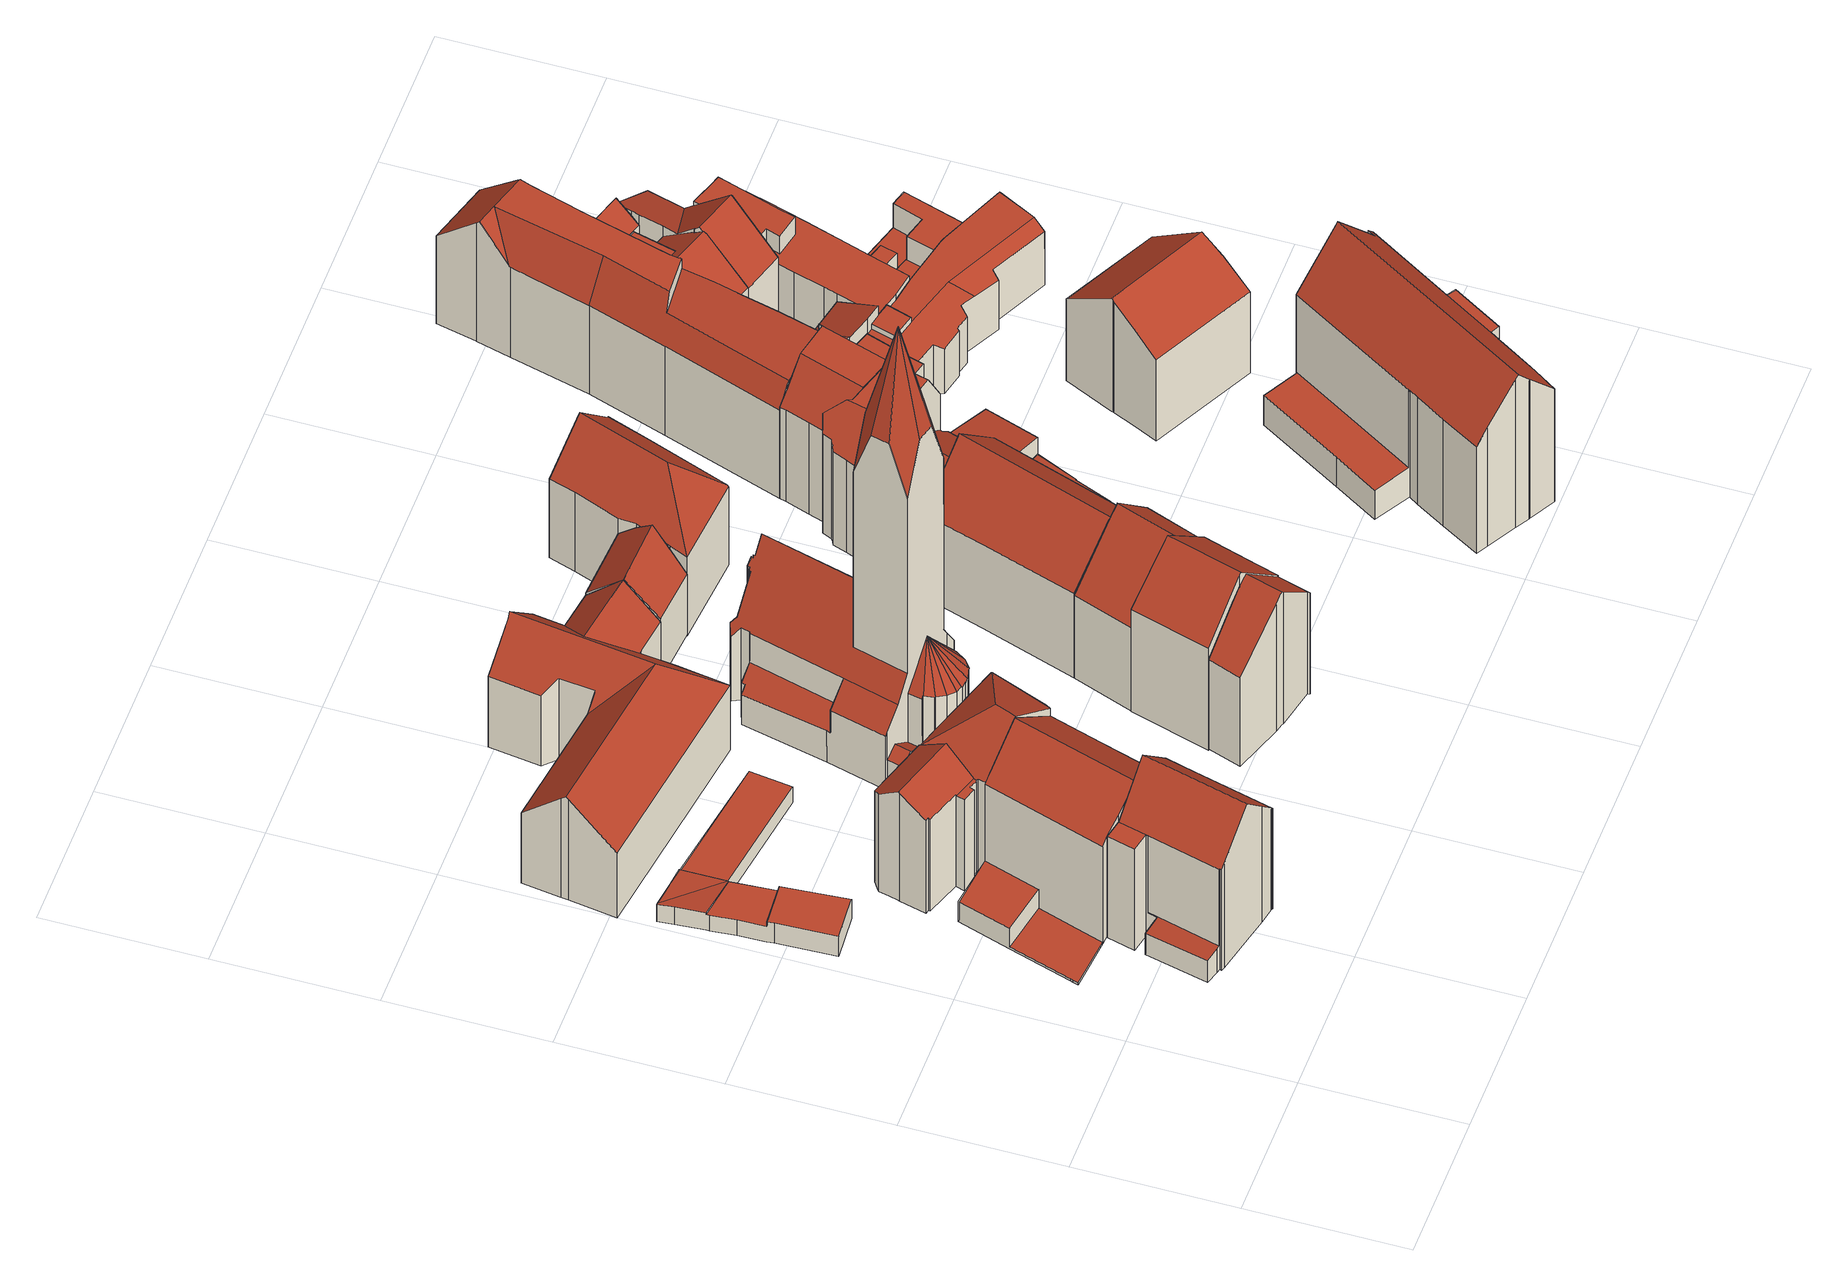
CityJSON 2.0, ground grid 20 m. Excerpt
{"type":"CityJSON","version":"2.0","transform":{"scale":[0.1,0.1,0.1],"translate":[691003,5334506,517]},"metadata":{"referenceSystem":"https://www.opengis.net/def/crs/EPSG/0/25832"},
"CityObjects":{
"building1":{"type":"Building","attributes":{"Gemeindeschluessel":"09162000","HoeheDach":"540.034","HoeheGrund":"518.030","Methode":"2000","NiedrigsteTraufeDesGebaeudes":"521.439","Geometrietyp2DReferenz":"3000","function":"31001_9998","roofType":"3100","measuredHeight":22,"storeysAboveGround":5},"geometry":[{"type":"MultiSurface","lod":"2","boundaries":[[[0,1,2,3,4,5,6,7,8,9,10,11,12,13,14,15,16,17,18,19,20,21,22]],[[23,24,25,26,16,15,14]],[[16,26,27,17]],[[12,28,29,13]],[[9,8,30,31,32,33,10]],[[34,35,36,37,38,39,31,30,40]],[[6,34,40,7]],[[26,25,39,38,41,42,27]],[[38,37,43,22,21,20,19,41]],[[5,4,44,35,34,6]],[[18,42,41,19]],[[1,0,22,43,45,46]],[[7,40,30,8]],[[47,39,25,24]],[[13,29,23,14]],[[32,31,39,47]],[[10,33,48,11]],[[1,46,49,2]],[[11,48,28,12]],[[3,50,44,4]],[[2,49,50,3]],[[17,27,42,18]],[[44,50,49,46,45,43,37,36,35]],[[33,32,47,24,23,29,28,48]]],"semantics":{"surfaces":[{"type":"GroundSurface"},{"type":"WallSurface"},{"type":"RoofSurface"}],"values":[0,1,1,1,1,2,1,2,1,1,1,1,1,1,1,1,1,1,1,1,1,1,2,2]}}]},
"building2":{"type":"Building","attributes":{"Gemeindeschluessel":"09162000","HoeheDach":"537.075","HoeheGrund":"518.190","Methode":"2000","NiedrigsteTraufeDesGebaeudes":"518.453","Geometrietyp2DReferenz":"3000","function":"31001_9998","roofType":"3100","measuredHeight":18.89,"storeysAboveGround":4},"geometry":[{"type":"MultiSurface","lod":"2","boundaries":[[[51,52,53,54,55,56,57]],[[58,59,60,61,62,63,64,65,66,67,68,56,55,54,69,70,71,72]],[[59,58,72,73,74,75]],[[76,77,52,51,78,79,80]],[[78,51,57,81]],[[65,82,83,66]],[[84,85,70,69,54,53]],[[62,86,87,63]],[[70,85,88,71]],[[71,88,73,72]],[[66,83,89,67]],[[61,60,90,91,86,62]],[[79,78,81,92]],[[59,75,90,60]],[[90,75,74,73,88,85,84,93,91]],[[64,63,87,76,80,82,65]],[[80,79,92,89,83,82]],[[87,86,91,93,84,53,52,77,76]],[[89,92,81,57,56,68,67]]],"semantics":{"surfaces":[{"type":"WallSurface"},{"type":"GroundSurface"},{"type":"RoofSurface"}],"values":[0,1,0,0,2,0,0,0,0,0,0,0,0,0,2,0,2,2,0]}}]},
"building3":{"type":"Building","attributes":{"Gemeindeschluessel":"09162000","HoeheDach":"520.700","HoeheGrund":"517.530","Methode":"2000","NiedrigsteTraufeDesGebaeudes":"520.000","Geometrietyp2DReferenz":"3000","function":"31001_2000","roofType":"1000","measuredHeight":3.17},"geometry":[{"type":"MultiSurface","lod":"2","boundaries":[[[94,95,96,97,98,99]],[[100,101,102,103,104,105]],[[106,107,103]],[[107,106,108,109,110,111,112]],[[96,113,114,97]],[[101,100,105,115,116,117,118,119,120,121,122,123,124,125,126,127,128,111,110,109]],[[122,121,129,113,96,95,123]],[[130,112,111,128,127,131]],[[103,102,108,106]],[[123,95,94,124]],[[129,132,133,134,135,114,113]],[[120,132,129,121]],[[136,137,98,104,103,130,131]],[[125,124,94,99,137,136,126]],[[135,134,118,117,116,115,105,104,98,97,114]],[[120,119,118,134,133,132]],[[126,136,131,127]],[[103,107,112,130]],[[109,108,102,101]],[[98,137,99]]],"semantics":{"surfaces":[{"type":"RoofSurface"},{"type":"WallSurface"},{"type":"GroundSurface"}],"values":[0,1,1,1,1,2,1,1,0,1,0,1,0,1,1,1,1,0,1,1]}}]},
"building4":{"type":"Building","attributes":{"Gemeindeschluessel":"09162000","HoeheDach":"537.080","HoeheGrund":"517.690","Methode":"2000","NiedrigsteTraufeDesGebaeudes":"532.370","Geometrietyp2DReferenz":"3000","function":"31001_9998","roofType":"3200","measuredHeight":19.39,"storeysAboveGround":4},"geometry":[{"type":"MultiSurface","lod":"2","boundaries":[[[138,139,140,141,142,143,144,145,146,147,148]],[[149,150,151,152,145,153,154,155,156,157]],[[158,151,150,159]],[[160,149,157,161]],[[162,163,164,165,166,167]],[[168,169,170,171,172,141,140,139]],[[145,144,143,153]],[[173,152,151,158,174,175]],[[176,177,173,175]],[[178,169,168,179]],[[180,148,147,181]],[[177,182,183,146,145,152,173]],[[153,143,164,163,162,184,154]],[[185,138,148,180]],[[186,187,188,178,179,189,185,180,181,190,191,192,176,175,174,158,159,160,161,193,194,195,167,166,165,196,197,198]],[[192,182,177,176]],[[156,155,193]],[[178,188,187,171,170,169]],[[191,183,182,192]],[[155,154,184,162,167,195,194,193]],[[187,186,198,199,172,171]],[[190,181,147,146,183,191]],[[159,150,149,160]],[[143,142,199,198,197,196,165,164]],[[141,172,199,142]],[[161,157,156,193]],[[189,179,168,139,138,185]]],"semantics":{"surfaces":[{"type":"RoofSurface"},{"type":"WallSurface"},{"type":"GroundSurface"}],"values":[0,0,1,1,1,0,1,1,1,1,1,0,0,1,2,1,1,1,1,1,1,1,1,1,0,1,1]}}]},
"building5":{"type":"Building","attributes":{"Gemeindeschluessel":"09162000","HoeheDach":"533.570","HoeheGrund":"517.001","Methode":"2000","NiedrigsteTraufeDesGebaeudes":"527.417","Geometrietyp2DReferenz":"3000","function":"31001_9998","roofType":"3100","measuredHeight":16.57,"storeysAboveGround":3},"geometry":[{"type":"MultiSurface","lod":"2","boundaries":[[[200,201,202,203,204,205,206,207,208]],[[209,210,211,212]],[[213,214,215,216,217,218]],[[219,216,215,220]],[[221,202,201,222]],[[204,223,224,209,212]],[[225,217,216,219]],[[225,226,227,218,217]],[[228,229,230,231,232]],[[214,233,220,215]],[[234,235,236,237]],[[227,226,228,232]],[[225,219,220,233,238,211,210,239,240,234,237,221,222,241,242,243,244,229,228,226]],[[229,244,206,205,230]],[[203,202,221,237,236]],[[204,203,236,235,245,223]],[[210,209,224,239]],[[240,239,224,223,245]],[[246,214,213,231,230,205,204,212]],[[243,207,206,244]],[[200,241,222,201]],[[242,208,207,243]],[[241,200,208,242]],[[238,233,214,246]],[[211,238,246,212]],[[213,218,227,232,231]],[[240,245,235,234]]],"semantics":{"surfaces":[{"type":"RoofSurface"},{"type":"WallSurface"},{"type":"GroundSurface"}],"values":[0,1,0,1,1,0,1,1,1,1,1,1,2,1,1,0,1,1,0,1,1,1,1,1,1,0,1]}}]},
"building6":{"type":"Building","attributes":{"Gemeindeschluessel":"09162000","HoeheDach":"539.728","HoeheGrund":"518.170","Methode":"2000","NiedrigsteTraufeDesGebaeudes":"532.514","Geometrietyp2DReferenz":"3000","function":"31001_9998","roofType":"3100","measuredHeight":21.56,"storeysAboveGround":4},"geometry":[{"type":"MultiSurface","lod":"2","boundaries":[[[247,248,249,250]],[[251,252,253,254]],[[250,249,255,256]],[[256,255,257,258]],[[259,260,261,262]],[[252,263,264,261,260,265,253]],[[254,253,265,266]],[[267,258,257,263,252,251]],[[257,255,249,248,264,263]],[[264,248,247,268,262,261]],[[266,265,260,259]],[[250,256,258,267,251,254,266,259,262,268,247]]],"semantics":{"surfaces":[{"type":"WallSurface"},{"type":"RoofSurface"},{"type":"GroundSurface"}],"values":[0,0,0,0,0,1,0,0,1,0,0,2]}}]},
"building7":{"type":"Building","attributes":{"name":"Kreuzkirche (Allerheiligenkirche am Kreuz)","Gemeindeschluessel":"09162000","HoeheDach":"583.810","HoeheGrund":"518.022","Methode":"2000","NiedrigsteTraufeDesGebaeudes":"521.890","Geometrietyp2DReferenz":"3000","function":"31001_3041","roofType":"3100","measuredHeight":65.79,"storeysAboveGround":1},"geometry":[{"type":"MultiSurface","lod":"2","boundaries":[[[269,270,271,272,273]],[[274,275,276,277]],[[278,279,280,281]],[[282,283,284,285]],[[276,286,287,288,289,277]],[[290,291,292,293,294]],[[295,296,297,298]],[[299,300,270,269,301]],[[302,303,304,272,271]],[[305,306,307,308]],[[309,310,311]],[[306,312,313,307]],[[314,315,316,317]],[[318,319,320,321]],[[322,323,324,325]],[[326,327,328,329,330,331]],[[332,333,310,334]],[[335,288,287,336,337,338,339]],[[330,329,340,341]],[[317,316,342,343]],[[275,274,344,345]],[[346,347,348,349,350]],[[351,352,353,354]],[[355,356,357,358]],[[356,273,357]],[[307,313,359,360,361,362,363,295,298,364,281,280,365,366,367,303,302,300,299,368,355,358,369,370,327,326,291,290,371,372,373,374,375,286,276,275,345,351,354,314,317,343,376,282,285,322,325,377,318,321,378,379,380,381,382,383,384,385,386,308]],[[273,387,388]],[[383,389,390,384]],[[358,357,391,369]],[[369,391,392,370]],[[360,393,394,361]],[[273,388,395,396,332,334,397,398,399,346,350,400,401,341,340]],[[402,403,404,309,311,405,406]],[[379,407,408,380]],[[339,348,347,335]],[[297,409,364,298]],[[299,301,410,368]],[[354,353,315,314]],[[333,411,310]],[[386,412,305,308]],[[410,301,269,273,413]],[[371,290,294,400,350]],[[381,414,415,382]],[[321,320,416,378]],[[343,342,417,376]],[[335,347,289,288]],[[272,304,418,273]],[[419,393,360,359]],[[334,310,397]],[[293,401,400,294]],[[302,271,270,300]],[[357,273,391]],[[274,277,289,347,346,399,403,402,420,421,324,323,284,283,417,342,316,315,353,352,344]],[[280,279,422,365]],[[392,391,273,423]],[[362,424,425,363]],[[310,426,427]],[[425,296,295,363]],[[364,409,278,281]],[[318,377,421,420,319]],[[385,428,412,386]],[[326,331,292,291]],[[303,367,429,418,304]],[[325,324,421,377]],[[345,344,352,351]],[[384,390,428,385]],[[396,395,430,422,279,278,409,297,296,425,424,394,393,419,312,306,305,412,428,390,389,415,414,408,407,416,320,319,420,402,406]],[[340,329,328,423,273]],[[411,405,311,310]],[[418,429,387,273]],[[413,273,356]],[[285,284,323,322]],[[401,293,292,331,330,341]],[[399,398,427,426,404,403]],[[373,338,337,374]],[[376,417,283,282]],[[378,416,407,379]],[[367,366,430,395,388,387,429]],[[327,370,392,423,328]],[[375,336,287,286]],[[313,312,419,359]],[[355,368,410,413,356]],[[426,310,309,404]],[[397,310,427,398]],[[380,408,414,381]],[[365,422,430,366]],[[382,415,389,383]],[[374,337,336,375]],[[371,350,349,372]],[[332,396,406,405,411,333]],[[373,372,349,348,339,338]],[[394,424,362,361]]],"semantics":{"surfaces":[{"type":"RoofSurface"},{"type":"WallSurface"},{"type":"GroundSurface"}],"values":[0,1,1,1,1,1,1,1,1,1,0,1,1,1,1,1,0,0,1,1,1,0,1,1,0,2,0,1,1,1,1,1,1,1,1,1,1,1,0,1,0,1,1,1,1,1,0,1,0,0,1,0,0,1,0,1,0,1,1,1,1,1,1,1,1,1,0,0,0,0,0,1,0,1,1,1,1,1,1,1,1,1,0,0,1,1,1,1,1,1,1,1]}}]},
"building8":{"type":"Building","attributes":{"Gemeindeschluessel":"09162000","HoeheDach":"540.610","HoeheGrund":"518.016","Methode":"1000","NiedrigsteTraufeDesGebaeudes":"534.387","Geometrietyp2DReferenz":"3000","function":"31001_9998","roofType":"3100","measuredHeight":22.59,"storeysAboveGround":5},"geometry":[{"type":"MultiSurface","lod":"2","boundaries":[[[431,432,433,434,435]],[[431,436,437,432]],[[438,439,440,434,433]],[[441,442,443,444]],[[442,445,439,438,437,436,446,447,443]],[[444,443,447,448]],[[446,436,431,435]],[[444,448,435,434,440,449,441]],[[445,449,440,439]],[[446,435,448,447]],[[442,441,449,445]],[[432,437,438,433]]],"semantics":{"surfaces":[{"type":"RoofSurface"},{"type":"WallSurface"},{"type":"GroundSurface"}],"values":[0,1,1,1,2,1,1,0,1,1,1,1]}}]},
"building9":{"type":"Building","attributes":{"Gemeindeschluessel":"09162000","HoeheDach":"539.580","HoeheGrund":"518.077","Methode":"2000","NiedrigsteTraufeDesGebaeudes":"531.481","Geometrietyp2DReferenz":"3000","function":"31001_9998","roofType":"3100","measuredHeight":21.5,"storeysAboveGround":4},"geometry":[{"type":"MultiSurface","lod":"2","boundaries":[[[450,451,452,453]],[[454,448,455,456,457]],[[453,452,448,454]],[[458,459,460,461]],[[462,463,459,458]],[[464,450,453,454,457,462,458,461]],[[464,465,466,451,450]],[[461,460,465,464]],[[457,456,463,462]],[[456,455,466,465,460,459,463]],[[448,452,451,466,455]]],"semantics":{"surfaces":[{"type":"WallSurface"},{"type":"GroundSurface"},{"type":"RoofSurface"}],"values":[0,0,0,0,0,1,0,0,0,2,2]}}]},
"building10":{"type":"Building","attributes":{"Gemeindeschluessel":"09162000","HoeheDach":"532.357","HoeheGrund":"518.171","Methode":"2000","NiedrigsteTraufeDesGebaeudes":"527.850","Geometrietyp2DReferenz":"3000","function":"31001_9998","roofType":"3100","measuredHeight":14.19,"storeysAboveGround":3},"geometry":[{"type":"MultiSurface","lod":"2","boundaries":[[[467,468,469,470]],[[471,472,473,474,475,467,470]],[[475,476,477,468,467]],[[473,478,479,474]],[[474,479,476,475]],[[472,218,478,473]],[[471,480,481,218,472]],[[477,476,479,478,218,481]],[[470,469,480,471]],[[469,468,477,481,480]]],"semantics":{"surfaces":[{"type":"WallSurface"},{"type":"GroundSurface"},{"type":"RoofSurface"}],"values":[0,1,0,0,0,0,0,2,0,2]}}]},
"building11":{"type":"Building","attributes":{"Gemeindeschluessel":"09162000","HoeheDach":"521.731","HoeheGrund":"518.160","Methode":"1000","NiedrigsteTraufeDesGebaeudes":"521.731","Geometrietyp2DReferenz":"3000","function":"31001_9998","roofType":"1000","measuredHeight":3.57,"storeysAboveGround":1},"geometry":[{"type":"MultiSurface","lod":"2","boundaries":[[[482,483,484,485,486]],[[486,487,488,482]],[[485,489,487,486]],[[483,482,488,490,491,484]],[[491,489,485,484]],[[490,488,487,489,491]]],"semantics":{"surfaces":[{"type":"GroundSurface"},{"type":"WallSurface"},{"type":"RoofSurface"}],"values":[0,1,1,1,1,2]}}]},
"building12":{"type":"Building","attributes":{"Gemeindeschluessel":"09162000","HoeheDach":"521.790","HoeheGrund":"518.010","Methode":"1000","NiedrigsteTraufeDesGebaeudes":"521.790","Geometrietyp2DReferenz":"3000","function":"31001_9998","roofType":"1000","measuredHeight":3.78,"storeysAboveGround":1},"geometry":[{"type":"MultiSurface","lod":"2","boundaries":[[[492,493,494,495]],[[496,494,493,497]],[[443,497,493,492]],[[443,492,495,498]],[[495,494,496,498]],[[498,496,497,443]]],"semantics":{"surfaces":[{"type":"WallSurface"},{"type":"RoofSurface"},{"type":"GroundSurface"}],"values":[0,1,0,2,0,0]}}]},
"building13":{"type":"Building","attributes":{"Gemeindeschluessel":"09162000","HoeheDach":"538.371","HoeheGrund":"518.080","Methode":"1000","NiedrigsteTraufeDesGebaeudes":"531.561","Geometrietyp2DReferenz":"3000","function":"31001_9998","roofType":"3100","measuredHeight":20.29,"storeysAboveGround":4},"geometry":[{"type":"MultiSurface","lod":"2","boundaries":[[[499,500,501,502,503,504]],[[450,505,506,507]],[[504,503,502,508,509,458]],[[510,511,512,507,506,500,499]],[[513,461,510,499,504,458]],[[514,450,507,512,511,464]],[[464,511,510,461]],[[450,514,464,461,513,458,509,508,515,516,505]],[[501,500,506,505,516,515,508,502]]],"semantics":{"surfaces":[{"type":"RoofSurface"},{"type":"WallSurface"},{"type":"GroundSurface"}],"values":[0,1,1,0,1,1,1,2,1]}}]},
"building14":{"type":"Building","attributes":{"Gemeindeschluessel":"09162000","HoeheDach":"536.300","HoeheGrund":"517.937","Methode":"2000","NiedrigsteTraufeDesGebaeudes":"530.540","Geometrietyp2DReferenz":"3000","function":"31001_9998","roofType":"3200","measuredHeight":18.36,"storeysAboveGround":4},"geometry":[{"type":"MultiSurface","lod":"2","boundaries":[[[517,518,519,520]],[[520,519,521,522]],[[523,524,525,526]],[[526,525,527,528]],[[529,530,531,517,520,522,532,523,526,528]],[[533,527,525,524,534,535]],[[529,536,537,530]],[[536,533,535,537]],[[522,521,538,532]],[[523,532,538,534,524]],[[529,528,527,533,536]],[[531,539,518,517]],[[535,534,538,521,519,518,539,537]],[[530,537,539,531]]],"semantics":{"surfaces":[{"type":"WallSurface"},{"type":"GroundSurface"},{"type":"RoofSurface"}],"values":[0,0,0,0,1,2,0,2,0,0,0,0,2,0]}}]},
"building15":{"type":"Building","attributes":{"Gemeindeschluessel":"09162000","HoeheDach":"522.297","HoeheGrund":"518.026","Methode":"2000","NiedrigsteTraufeDesGebaeudes":"521.600","Geometrietyp2DReferenz":"3000","function":"31001_9998","roofType":"1000","measuredHeight":4.27,"storeysAboveGround":1},"geometry":[{"type":"MultiSurface","lod":"2","boundaries":[[[540,541,542,543]],[[544,545,546,547]],[[548,549,541,540,495]],[[547,546,550,551]],[[492,543,542,552,553,554]],[[492,554,544,547,551,555,548,495]],[[554,553,545,544]],[[552,542,541]],[[495,540,543,492]],[[551,550,556,555]],[[541,549,556,550,546,545,553,552]],[[555,556,549,548]]],"semantics":{"surfaces":[{"type":"RoofSurface"},{"type":"WallSurface"},{"type":"GroundSurface"}],"values":[0,1,1,1,1,2,1,1,1,1,0,1]}}]},
"building16":{"type":"Building","attributes":{"Gemeindeschluessel":"09162000","HoeheDach":"532.579","HoeheGrund":"518.160","Methode":"2000","NiedrigsteTraufeDesGebaeudes":"524.995","Geometrietyp2DReferenz":"3000","function":"31001_9998","roofType":"3100","measuredHeight":14.42,"storeysAboveGround":2},"geometry":[{"type":"MultiSurface","lod":"2","boundaries":[[[557,558,559,560,561,562]],[[563,564,560,559,565,566,567,568]],[[569,570,571,572]],[[572,571,573,574]],[[575,576,577,578]],[[579,580,581,582]],[[583,578,577,582,581,584,585]],[[574,573,568,567]],[[578,583,585,586,569,572,574,567,566,565,559,558,557,587,575]],[[588,563,568,573,571,570]],[[580,579,576,575,587,557,562]],[[584,581,580,562,561,560,564,563,588]],[[586,585,584,588,570,569]],[[577,576,579,582]]],"semantics":{"surfaces":[{"type":"WallSurface"},{"type":"GroundSurface"},{"type":"RoofSurface"}],"values":[0,0,0,0,0,0,0,0,1,2,0,2,0,2]}}]},
"building17":{"type":"Building","attributes":{"Gemeindeschluessel":"09162000","HoeheDach":"537.350","HoeheGrund":"518.020","Methode":"2000","NiedrigsteTraufeDesGebaeudes":"532.653","Geometrietyp2DReferenz":"3000","function":"31001_9998","roofType":"1000","measuredHeight":19.33},"geometry":[{"type":"MultiSurface","lod":"2","boundaries":[[[589,590,591,592,593,594]],[[595,596,597,598]],[[599,600,601,602]],[[603,604,605,606]],[[607,608,609,610,611,612]],[[598,597,613,614]],[[592,615,616,613,597,596,617,601,600,618,593]],[[605,604,608,607,619]],[[609,608,604,603]],[[603,606,620,590,589,594,621,599,602,622,595,598,614,623,611,610,609]],[[620,606,605,619,591,590]],[[601,617,596,595,622,602]],[[593,618,600,599,621,594]],[[591,619,607,612,616,615,592]],[[612,611,623,614,613,616]]],"semantics":{"surfaces":[{"type":"WallSurface"},{"type":"RoofSurface"},{"type":"GroundSurface"}],"values":[0,0,0,0,0,0,1,1,0,2,0,0,0,1,0]}}]},
"building18":{"type":"Building","attributes":{"Gemeindeschluessel":"09162000","HoeheDach":"537.484","HoeheGrund":"518.040","Methode":"2000","NiedrigsteTraufeDesGebaeudes":"527.760","Geometrietyp2DReferenz":"3000","function":"31001_9998","roofType":"2100","measuredHeight":19.44,"storeysAboveGround":5},"geometry":[{"type":"MultiSurface","lod":"2","boundaries":[[[624,625,609,608,626,627,628,611]],[[628,627,629,630,631,632,633,634]],[[635,636,637,638]],[[639,631,630,640]],[[641,642,643,644]],[[645,633,632,646]],[[646,632,631,639]],[[626,647,629,627]],[[648,644,643,649,650,651,652]],[[653,654,636,635,655,656,657]],[[611,628,634,614]],[[629,647,658,659,660,661,640,630]],[[638,637,642,641]],[[643,642,637,636,654,649]],[[654,653,650,649]],[[659,658,657,656]],[[652,651,608,609]],[[608,651,650,653,657,658,647,626]],[[641,644,648,652,609,625,624,611,614,645,646,639,640,661,660,659,656,655,635,638]],[[614,634,633,645]]],"semantics":{"surfaces":[{"type":"WallSurface"},{"type":"RoofSurface"},{"type":"GroundSurface"}],"values":[0,1,0,0,0,0,0,1,0,0,0,0,0,1,0,0,0,1,2,0]}}]},
"building19":{"type":"Building","attributes":{"Gemeindeschluessel":"09162000","HoeheDach":"530.184","HoeheGrund":"518.060","Methode":"1000","NiedrigsteTraufeDesGebaeudes":"527.663","Geometrietyp2DReferenz":"3000","function":"31001_9998","roofType":"2100","measuredHeight":12.12},"geometry":[{"type":"MultiSurface","lod":"2","boundaries":[[[662,663,664,665,666,667]],[[668,669,662,667]],[[670,671,672,673]],[[674,671,670,675,665,664]],[[668,667,666,665,675,670,673]],[[669,672,671,674,664,663,662]],[[673,672,669,668]]],"semantics":{"surfaces":[{"type":"WallSurface"},{"type":"GroundSurface"},{"type":"RoofSurface"}],"values":[0,0,0,0,1,2,0]}}]},
"building20":{"type":"Building","attributes":{"Gemeindeschluessel":"09162000","HoeheDach":"541.980","HoeheGrund":"517.514","Methode":"2000","NiedrigsteTraufeDesGebaeudes":"522.190","Geometrietyp2DReferenz":"3000","function":"31001_1000","roofType":"3100","measuredHeight":24.47,"storeysAboveGround":6},"geometry":[{"type":"MultiSurface","lod":"2","boundaries":[[[676,677,678,679,680,681]],[[682,680,679,683]],[[684,685,686,687,688,689,690,691,692,693]],[[694,681,680,682]],[[695,696,697,698]],[[699,700,701,702]],[[698,697,703,704]],[[705,706,707,708,709]],[[710,711,712,713]],[[687,714,715,688]],[[690,716,717,691]],[[718,709,708,719,720,721,722,723,724,725,726]],[[727,718,726,728]],[[729,685,684,730]],[[714,687,686,731]],[[732,733,707,706]],[[694,734,723,722,676,681]],[[735,730,684,693]],[[683,679,678,736]],[[710,737,720,719,711]],[[735,693,692,738]],[[676,722,721,677]],[[689,739,716,690]],[[704,703,733,732]],[[702,701,696,695]],[[728,726,725,740]],[[736,678,677,741]],[[742,712,711,719,708,707,733,703,697,696,701,700,717,716,714,731]],[[742,743,713,712]],[[699,738,692,691,717,700]],[[729,743,742,731,686,685]],[[688,715,739,689]],[[735,738,699,702,695,698,704,732,706,705,727,728,740,744,734,694,682,683,736,741,737,710,713,743,729,730]],[[740,725,724,744]],[[737,741,677,721,720]],[[705,709,718,727]],[[739,715,714,716]],[[744,724,723,734]]],"semantics":{"surfaces":[{"type":"RoofSurface"},{"type":"WallSurface"},{"type":"GroundSurface"}],"values":[0,1,0,1,1,1,1,1,1,1,1,0,1,1,1,1,1,1,1,1,1,1,1,1,1,1,1,0,1,1,1,1,2,1,1,1,0,1]}}]},
"building21":{"type":"Building","attributes":{"Gemeindeschluessel":"09162000","HoeheDach":"537.601","HoeheGrund":"517.985","Methode":"2000","NiedrigsteTraufeDesGebaeudes":"532.208","Geometrietyp2DReferenz":"3000","function":"31001_9998","roofType":"1000","measuredHeight":19.62,"storeysAboveGround":4},"geometry":[{"type":"MultiSurface","lod":"2","boundaries":[[[745,746,747,748]],[[640,749,750,639]],[[751,745,748,752,753,754,755,756,757,656,659,640,639,758,759,760,761,762,763,764,765,766]],[[756,767,768,757]],[[769,770,771,772]],[[773,749,640,659,774]],[[770,775,776,777,747,746,778,779,780,781,771]],[[757,768,782,656]],[[764,783,784,765]],[[639,750,785,758]],[[780,779,786,784,783,787,788,789,790]],[[767,791,769,772,773,774,782,768]],[[755,754,775,770,769,791]],[[781,780,792,793,794]],[[751,778,746,745]],[[765,784,786,766]],[[751,766,786,779,778]],[[762,788,787,763]],[[752,777,776,753]],[[760,759,795,794,793]],[[767,756,755,791]],[[761,760,793,792,790,789]],[[795,785,750,749,773,772,771,781,794]],[[780,790,792]],[[761,789,788,762]],[[748,747,777,752]],[[763,787,783,764]],[[656,782,774,659]],[[795,759,758,785]],[[753,776,775,754]]],"semantics":{"surfaces":[{"type":"WallSurface"},{"type":"GroundSurface"},{"type":"RoofSurface"}],"values":[0,0,1,0,0,0,2,0,0,0,2,2,0,2,0,0,0,0,0,0,0,0,2,2,0,0,0,0,0,0]}}]},
"building22":{"type":"Building","attributes":{"Gemeindeschluessel":"09162000","HoeheDach":"530.059","HoeheGrund":"518.260","Methode":"1000","NiedrigsteTraufeDesGebaeudes":"527.300","Geometrietyp2DReferenz":"3000","function":"31001_9998","roofType":"2100","measuredHeight":11.8},"geometry":[{"type":"MultiSurface","lod":"2","boundaries":[[[796,797,798,799,800]],[[796,801,802,797]],[[797,802,803,798]],[[798,803,804,799]],[[800,805,801,796]],[[799,804,805,800]],[[805,804,803,802,801]]],"semantics":{"surfaces":[{"type":"GroundSurface"},{"type":"WallSurface"},{"type":"RoofSurface"}],"values":[0,1,1,1,1,1,2]}}]},
"building23":{"type":"Building","attributes":{"Gemeindeschluessel":"09162000","HoeheDach":"536.125","HoeheGrund":"517.790","Methode":"1000","NiedrigsteTraufeDesGebaeudes":"530.895","Geometrietyp2DReferenz":"3000","function":"31001_1000","roofType":"3100","measuredHeight":18.34,"storeysAboveGround":4},"geometry":[{"type":"MultiSurface","lod":"2","boundaries":[[[806,807,808,809,810,811,812,813,814]],[[809,815,816,817,810]],[[811,810,817,818,819,820]],[[808,821,822,823,815,809]],[[821,808,807,824]],[[825,812,811,820]],[[822,821,824,826,827,828,825,820,819,818,829,823]],[[814,813,812,825,828,827]],[[816,815,823,829,818,817]],[[826,824,807,806,814,827]]],"semantics":{"surfaces":[{"type":"RoofSurface"},{"type":"WallSurface"},{"type":"GroundSurface"}],"values":[0,0,1,1,1,1,2,1,1,1]}}]},
"building24":{"type":"Building","attributes":{"Gemeindeschluessel":"09162000","HoeheDach":"535.510","HoeheGrund":"518.040","Methode":"9999","NiedrigsteTraufeDesGebaeudes":"518.170","Geometrietyp2DReferenz":"3000","function":"31001_9998","roofType":"3100","measuredHeight":17.47,"storeysAboveGround":4},"geometry":[{"type":"MultiSurface","lod":"2","boundaries":[[[830,831,832,833]],[[834,835,836,837,838]],[[839,840,841,842,843,844]],[[834,838,845,846]],[[847,848,849,850,833,832,851,852]],[[853,854,836,835]],[[847,852,855,856]],[[755,857,858,754]],[[850,859,860,830,833]],[[753,861,862,752]],[[863,864,857,755]],[[752,862,865,748]],[[748,865,866,867,831,830,860,745]],[[837,836,854,868,850,849]],[[838,837,849,848]],[[866,865,862,861,858,857,864,840,839]],[[839,844,869,855,852,851,867,866]],[[754,858,861,753]],[[850,868,859]],[[847,856,845,838,848]],[[853,745,860,859,868,854]],[[870,869,844,843]],[[834,846,870,843,842,841,863,755,754,753,752,748,745,853,835]],[[870,846,845,856,855,869]],[[841,840,864,863]],[[832,831,867,851]]],"semantics":{"surfaces":[{"type":"WallSurface"},{"type":"RoofSurface"},{"type":"GroundSurface"}],"values":[0,0,0,0,0,0,0,0,1,0,0,0,0,1,0,1,1,0,0,1,0,0,2,0,0,1]}}]},
"building25":{"type":"Building","attributes":{"Gemeindeschluessel":"09162000","HoeheDach":"528.490","HoeheGrund":"517.849","Methode":"2000","NiedrigsteTraufeDesGebaeudes":"524.730","Geometrietyp2DReferenz":"3000","function":"31001_9998","roofType":"1000","measuredHeight":10.64,"storeysAboveGround":5},"geometry":[{"type":"MultiSurface","lod":"2","boundaries":[[[871,872,873,874,875,876,877,878,879,880,881]],[[875,882,883,876]],[[884,881,880,885]],[[886,887,888,889]],[[890,891,892,893]],[[894,871,881,884]],[[895,896,897,898,894,884,885,899,900,901,902,903,904,905,906,907,908,890,893]],[[898,897,909,873,872]],[[904,903,910,911,912,913]],[[873,909,914,915,916,874]],[[903,902,917,918,919,910]],[[912,911,882,875]],[[904,913,920,905]],[[906,921,922,907]],[[901,900,878,877,886,889]],[[902,901,889,888,923,917]],[[874,916,892,891,924,922,921,920,913,912,875]],[[871,894,898,872]],[[907,922,924,908]],[[895,915,914,896]],[[878,900,899,879]],[[876,918,917,923]],[[908,924,891,890]],[[887,876,923,888]],[[895,893,892,916,915]],[[876,883,919,918]],[[896,914,909,897]],[[882,911,910,919,883]],[[905,920,921,906]],[[886,877,876,887]],[[885,880,879,899]]],"semantics":{"surfaces":[{"type":"RoofSurface"},{"type":"WallSurface"},{"type":"GroundSurface"}],"values":[0,1,1,0,1,1,2,1,1,0,1,1,1,1,1,1,0,1,1,1,1,0,1,1,1,1,1,0,1,1,1]}}]},
"building26":{"type":"Building","attributes":{"Gemeindeschluessel":"09162000","HoeheDach":"531.259","HoeheGrund":"518.140","Methode":"2000","NiedrigsteTraufeDesGebaeudes":"528.490","Geometrietyp2DReferenz":"3000","function":"31001_9998","roofType":"1000","measuredHeight":13.12,"storeysAboveGround":3},"geometry":[{"type":"MultiSurface","lod":"2","boundaries":[[[925,926,927,928]],[[929,930,931,932,933,934,935]],[[936,910,937,938]],[[939,940,910,936]],[[940,941,942,943,944,927,926,931,930,945,946,947,948,949,950,951,952,953,937,910]],[[954,955,956,957]],[[958,959,960,961,939,936,938,962,963,964,965,966,954,957,967,934,933,932,925,928]],[[947,968,969,948]],[[960,942,941,961]],[[969,968,970,971,929,935,972,956,955,973]],[[972,935,934,967,957,956]],[[938,937,953,962]],[[961,941,940,939]],[[932,931,926,925]],[[928,927,944,958]],[[948,969,973,949]],[[951,950,949,973,955,954,966,965,964]],[[946,970,968,947]],[[963,952,951,964]],[[946,945,930,929,971,970]],[[962,953,952,963]],[[960,959,958,944,943,942]]],"semantics":{"surfaces":[{"type":"WallSurface"},{"type":"RoofSurface"},{"type":"GroundSurface"}],"values":[0,0,0,0,1,0,2,0,0,1,0,0,0,0,0,0,0,0,0,0,0,0]}}]},
"building27":{"type":"Building","attributes":{"Gemeindeschluessel":"09162000","HoeheDach":"535.730","HoeheGrund":"518.057","Methode":"2000","NiedrigsteTraufeDesGebaeudes":"529.508","Geometrietyp2DReferenz":"3000","function":"31001_9998","roofType":"3100","measuredHeight":17.67,"storeysAboveGround":4},"geometry":[{"type":"MultiSurface","lod":"2","boundaries":[[[954,957,974,975,976]],[[975,974,977,978,979,980,981]],[[982,983,978,977,984,985,986]],[[987,988,989,990,981,980]],[[964,991,992,993]],[[994,985,984,995]],[[982,996,997,983]],[[996,982,986,998]],[[998,986,985,994]],[[993,992,990,989]],[[987,980,979,999]],[[977,974,957,995,984]],[[957,954,964,993,989,988,987,999,997,996,998,994,995]],[[954,976,991,964]],[[997,999,979,978,983]],[[990,992,991,976,975,981]]],"semantics":{"surfaces":[{"type":"WallSurface"},{"type":"RoofSurface"},{"type":"GroundSurface"}],"values":[0,1,1,0,0,0,0,0,0,0,0,0,2,0,0,1]}}]},
"building28":{"type":"Building","attributes":{"Gemeindeschluessel":"09162000","HoeheDach":"521.714","HoeheGrund":"518.190","Methode":"1000","NiedrigsteTraufeDesGebaeudes":"521.714","Geometrietyp2DReferenz":"3000","function":"31001_2000","roofType":"1000","measuredHeight":3.52},"geometry":[{"type":"MultiSurface","lod":"2","boundaries":[[[1000,1001,1002,1003]],[[1004,1005,1006,1007]],[[1008,1009,1010,1011]],[[1001,1012,1010,1009,1006,1005,1013,1002]],[[1014,1000,1003,1015,1004,1007,1008,1011]],[[1002,1013,1005,1004,1015,1003]],[[1007,1006,1009,1008]],[[1000,1014,1011,1010,1012,1001]]],"semantics":{"surfaces":[{"type":"WallSurface"},{"type":"RoofSurface"},{"type":"GroundSurface"}],"values":[0,0,0,1,2,0,0,0]}}]},
"building29":{"type":"Building","attributes":{"Gemeindeschluessel":"09162000","HoeheDach":"524.145","HoeheGrund":"518.145","Methode":"3220","NiedrigsteTraufeDesGebaeudes":"524.145","Geometrietyp2DReferenz":"3000","function":"31001_2000","roofType":"9999","measuredHeight":6},"geometry":[{"type":"MultiSurface","lod":"2","boundaries":[[[1016,1017,1018,1019]],[[1020,1021,1019,1018]],[[1021,1020,1022,1023]],[[1021,1023,1016,1019]],[[1023,1022,1017,1016]],[[1022,1020,1018,1017]]],"semantics":{"surfaces":[{"type":"GroundSurface"},{"type":"WallSurface"},{"type":"RoofSurface"}],"values":[0,1,2,1,1,1]}}]},
"building30":{"type":"Building","attributes":{"Gemeindeschluessel":"09162000","HoeheDach":"525.530","HoeheGrund":"518.040","Methode":"2000","NiedrigsteTraufeDesGebaeudes":"521.590","Geometrietyp2DReferenz":"3000","function":"31001_2000","roofType":"1000","measuredHeight":7.49},"geometry":[{"type":"MultiSurface","lod":"2","boundaries":[[[1024,1025,1026,1027,1028,1029,1030]],[[1031,1032,1033,1034]],[[1028,1027,1035,1036]],[[1026,1025,1032,1031]],[[1035,1037,1038,1039,1040,1036]],[[1039,1038,1041,1042]],[[1043,1044,1024,1030]],[[1045,1046,1047,1043,1030,1029,1028,1036,1040,1039,1042,1048,1049,1050]],[[1047,1046,1045,1051,1052,1053,1044,1043]],[[1054,1034,1033,1055,1050,1049,1048,1042,1041]],[[1044,1053,1052,1051,1055,1033,1032,1025,1024]],[[1045,1050,1055,1051]],[[1027,1026,1031,1034,1054,1041,1038,1037,1035]]],"semantics":{"surfaces":[{"type":"WallSurface"},{"type":"GroundSurface"},{"type":"RoofSurface"}],"values":[0,0,0,0,0,0,0,1,0,0,2,0,2]}}]}
},
"vertices":[
[257,205,10],[232,106,10],[231,107,10],[230,107,10],[209,111,10],[179,118,10],[131,129,10],[126,130,10],[127,133,10],[126,133,10],[122,134,10],[104,139,10],[123,218,10],[141,213,10],[146,212,10],[149,224,10],[149,226,10],[125,231,10],[134,266,10],[158,261,10],[159,261,10],[213,251,10],[267,242,10],[146,212,48],[149,224,48],[149,224,173],[149,226,173],[125,231,173],[123,218,44],[141,213,48],[127,133,173],[126,133,173],[126,133,49],[122,134,48],[131,129,179],[179,118,230],[204,214,230],[213,251,230],[159,261,173],[150,224,173],[126,130,173],[158,261,173],[134,266,173],[267,242,173],[209,111,198],[257,205,173],[232,106,173],[150,224,49],[104,139,45],[231,107,174],[230,107,175],
[170,420,45],[170,420,169],[183,419,174],[183,419,12],[170,420,12],[103,429,12],[103,429,45],[294,325,12],[280,279,12],[267,242,12],[198,254,12],[158,261,12],[134,266,12],[121,267,12],[54,273,12],[56,280,12],[57,283,12],[82,362,12],[247,411,12],[249,411,12],[251,411,12],[315,392,12],[315,392,142],[294,325,142],[280,279,142],[121,267,169],[148,350,169],[148,350,45],[148,350,15],[121,267,15],[82,362,45],[54,273,15],[56,280,15],[247,411,201],[249,411,199],[158,261,184],[134,266,174],[251,411,198],[57,283,15],[267,242,143],[198,254,201],[82,362,15],[224,337,201],
[10,687,30],[13,656,30],[14,622,30],[69,626,30],[65,683,30],[10,691,30],[66,684,5],[223,661,5],[223,661,30],[66,684,30],[65,684,30],[65,684,5],[63,740,30],[63,740,33],[230,714,30],[230,714,5],[63,740,5],[36,743,5],[36,743,33],[14,622,37],[69,626,37],[65,683,5],[69,626,5],[72,595,5],[76,544,5],[75,544,5],[18,540,5],[15,614,5],[14,622,5],[13,656,5],[10,687,5],[10,691,5],[7,727,5],[5,747,5],[6,747,5],[15,614,37],[6,747,33],[5,747,33],[18,540,37],[75,544,37],[76,544,37],[72,595,37],[7,727,33],[10,691,33],
[249,411,200],[250,411,201],[253,418,201],[260,437,201],[217,511,154],[217,512,154],[203,476,154],[188,439,154],[186,435,154],[188,434,155],[183,419,156],[113,467,157],[113,465,155],[157,450,155],[157,449,154],[203,476,183],[117,503,183],[117,502,183],[117,502,182],[108,468,157],[157,450,7],[113,465,7],[113,467,7],[108,468,7],[123,528,164],[126,530,162],[136,537,154],[136,537,7],[126,530,7],[123,528,7],[251,411,200],[315,392,154],[318,398,154],[342,460,154],[346,470,154],[154,438,154],[157,449,7],[154,438,7],[172,433,7],[172,433,154],[315,392,7],[251,411,7],[183,419,7],[188,434,7],[174,439,154],[184,435,154],[120,515,174],[249,411,7],[346,470,7],[342,460,7],[318,398,7],[250,411,7],[186,435,7],[184,435,7],[174,439,7],[117,502,7],[117,503,7],[120,515,7],[217,512,7],[217,511,7],[346,471,7],[346,471,154],
[208,928,131],[203,884,131],[201,884,130],[183,886,113],[231,823,166],[256,1001,166],[250,1001,160],[201,1008,114],[192,943,114],[1,792,104],[1,792,0],[281,753,0],[281,753,104],[257,915,153],[295,862,105],[297,862,105],[346,855,106],[352,901,152],[352,901,153],[346,855,0],[297,862,0],[201,884,0],[203,884,0],[10,854,166],[10,851,163],[352,901,0],[357,946,0],[357,946,108],[309,954,0],[313,993,0],[313,993,106],[309,955,105],[309,954,106],[295,862,0],[18,909,0],[18,909,113],[85,900,113],[85,900,0],[290,818,0],[10,851,0],[11,860,0],[208,928,0],[192,943,0],[201,1008,0],[250,1001,0],[11,860,160],[290,818,105],
[563,209,12],[563,209,176],[551,168,176],[551,168,12],[486,186,12],[486,186,217],[423,207,155],[423,207,12],[550,171,177],[550,171,12],[500,182,224],[500,182,12],[501,233,12],[501,233,218],[502,233,218],[502,233,12],[497,183,227],[511,229,227],[437,248,157],[437,248,12],[497,183,12],[511,229,12],
[349,499,131],[350,499,130],[364,503,129],[365,503,130],[348,546,186],[347,762,127],[347,762,10],[344,751,10],[344,751,127],[429,601,115],[421,602,128],[421,602,10],[429,601,10],[384,767,10],[384,767,188],[389,764,199],[389,764,10],[323,754,10],[323,754,65],[343,751,79],[343,751,126],[266,547,10],[298,539,10],[298,539,55],[281,543,68],[266,547,56],[432,642,10],[432,642,129],[424,611,129],[424,611,10],[345,500,10],[350,499,10],[345,500,130],[364,503,10],[376,511,10],[376,511,130],[456,734,130],[444,690,130],[444,690,10],[456,734,10],[353,620,517],[355,582,668],[376,614,517],[452,688,116],[452,688,10],[354,769,10],[354,769,136],[380,762,185],[380,762,10],[412,754,10],[412,754,207],[413,756,207],[413,756,10],[389,762,10],[389,762,199],[390,762,201],[390,762,10],[298,540,10],[308,538,10],[308,538,132],[306,538,128],[306,538,49],[298,540,55],[381,538,442],[387,561,517],[357,544,517],[311,631,79],[322,749,65],[312,750,58],[288,643,61],[286,638,61],[310,556,128],[310,556,49],[381,764,185],[381,764,10],[342,772,114],[342,772,10],[292,561,126],[311,631,126],[286,638,97],[268,568,97],[271,567,101],[344,773,10],[344,773,117],[351,776,127],[351,776,10],[327,505,10],[327,505,130],[318,513,131],[318,513,10],[450,679,10],[442,681,10],[434,651,10],[442,649,10],[439,640,10],[431,609,10],[403,533,10],[388,537,10],[384,523,10],[336,501,10],[312,524,10],[311,525,10],[271,567,10],[268,568,10],[288,643,10],[312,750,10],[322,749,10],[383,764,10],[390,760,10],[415,756,10],[415,758,10],[421,757,10],[421,754,10],[422,754,10],[422,752,10],[453,744,10],[459,749,10],[465,742,10],[384,524,131],[387,536,130],[422,752,192],[453,744,139],[312,524,131],[311,525,131],[442,681,130],[434,651,129],[387,536,154],[381,538,165],[334,550,517],[310,556,442],[310,556,160],[271,567,56],[286,563,68],[365,617,225],[329,626,160],[329,626,442],[400,608,442],[400,608,165],[415,758,205],[421,757,195],[431,609,115],[336,501,130],[393,584,517],[465,742,118],[336,502,130],[421,754,194],[422,754,193],[415,756,205],[383,764,188],[376,512,131],[450,679,116],[402,756,225],[390,760,201],[403,533,127],[308,537,132],[442,649,116],[439,640,116],[323,603,517],[317,580,517],[459,749,131],[384,523,130],[388,537,154],
[466,348,175],[437,248,175],[501,233,234],[503,232,236],[531,327,236],[466,348,10],[437,248,10],[501,233,10],[563,210,10],[563,210,178],[573,236,176],[573,236,10],[596,306,10],[596,306,174],[564,209,10],[531,327,10],[544,323,10],[544,323,224],[564,209,177],
[622,381,11],[622,381,170],[596,306,168],[596,306,11],[544,323,11],[542,323,226],[531,327,214],[531,327,11],[493,423,11],[493,423,145],[558,402,214],[558,402,11],[466,348,11],[466,348,145],[568,398,11],[568,398,225],[569,398,226],
[431,873,12],[431,873,132],[421,849,109],[421,849,12],[346,855,12],[352,901,12],[357,946,12],[454,940,12],[450,918,12],[450,918,132],[440,896,154],[357,946,111],[454,940,111],[346,855,111],[352,900,154],
[620,221,12],[587,231,12],[573,236,12],[596,306,12],[643,290,12],[643,290,47],[620,221,47],[596,306,47],[587,231,47],[573,236,47],
[622,381,10],[622,381,48],[668,363,48],[668,363,10],[643,290,48],[596,306,48],[643,290,10],
[557,402,214],[624,600,214],[558,618,146],[557,619,146],[533,543,146],[493,423,148],[689,581,11],[689,581,147],[622,381,147],[557,619,11],[533,543,11],[558,402,212],[568,398,202],[611,385,158],[557,402,11],[611,385,11],[558,618,11],[624,600,11],
[450,918,9],[450,918,139],[454,940,135],[454,940,9],[475,997,137],[475,997,9],[592,998,9],[592,998,139],[594,998,138],[594,998,9],[579,949,135],[579,949,9],[537,839,9],[421,849,9],[431,873,9],[486,1031,9],[537,841,138],[541,1014,193],[500,898,193],[537,839,136],[421,849,136],[486,1031,136],[431,873,137],
[668,363,46],[702,465,46],[655,481,50],[622,381,50],[764,555,10],[764,555,53],[745,504,49],[745,504,10],[703,467,10],[703,467,46],[744,504,49],[744,504,10],[655,481,46],[689,581,53],[689,581,10],[728,458,10],[728,458,46],
[722,652,12],[723,654,12],[724,655,12],[724,655,100],[723,654,100],[722,652,100],[656,671,156],[701,661,119],[701,661,12],[656,671,12],[651,672,12],[651,672,152],[557,619,12],[557,619,94],[582,693,94],[582,693,12],[585,692,96],[585,692,12],[787,623,12],[787,623,80],[764,555,80],[764,555,12],[730,648,89],[730,648,93],[706,575,93],[706,575,89],[706,575,12],[689,581,108],[689,581,12],[632,597,12],[730,648,12],[632,597,156],
[628,679,10],[651,672,10],[651,672,204],[628,679,204],[585,692,157],[585,692,10],[610,744,10],[610,744,170],[615,756,170],[615,756,10],[595,721,10],[595,721,159],[601,739,161],[601,739,10],[736,703,10],[736,703,158],[724,655,158],[724,655,10],[712,711,204],[736,704,158],[736,704,10],[712,711,10],[645,731,10],[645,731,204],[631,761,185],[631,761,10],[641,732,204],[642,737,204],[606,741,165],[586,697,157],[699,661,204],[699,661,10],[586,697,10],[606,741,10],[642,737,10],
[665,725,10],[711,711,10],[711,711,205],[665,725,205],[645,731,183],[692,807,205],[664,813,175],[649,817,158],[647,809,158],[637,779,158],[631,761,158],[797,785,10],[797,785,108],[829,775,108],[829,775,10],[649,817,10],[664,813,10],[810,718,10],[810,718,108],[805,701,108],[805,701,10],[637,779,10],[647,809,10],[739,797,205],[740,717,10],[740,717,108],[740,717,158],[739,717,159],[739,717,10],[765,795,157],[765,795,108],[765,795,10],[741,802,10],[741,802,204],[740,797,204],[740,797,10],[739,797,10],[692,807,10],
[741,802,132],[748,828,119],[755,853,107],[755,853,11],[748,828,11],[741,802,11],[797,785,11],[797,785,132],[779,845,11],[779,845,107],[812,835,107],[812,835,11],[756,853,107],[756,853,11],
[874,160,52],[972,323,52],[971,322,52],[927,346,52],[864,241,52],[830,185,52],[864,241,5],[927,346,5],[1127,242,53],[1128,244,53],[1088,272,53],[1023,165,53],[1034,158,53],[996,95,53],[985,101,53],[978,89,53],[1021,64,53],[1022,66,53],[830,185,5],[951,48,5],[951,48,180],[944,36,179],[944,36,5],[977,90,5],[977,90,179],[972,82,180],[972,82,5],[918,5,187],[918,5,5],[867,33,5],[884,23,5],[884,23,231],[870,31,250],[867,33,245],[1068,271,5],[1068,271,197],[1077,266,185],[1077,266,5],[1023,165,178],[1034,158,178],[985,101,178],[978,89,178],[830,54,197],[1027,293,250],[1027,293,249],[972,323,178],[874,160,178],[874,159,178],[866,147,178],[844,110,178],[816,62,178],[830,54,5],[816,62,5],[1128,244,5],[1127,242,5],[1088,272,178],[885,23,5],[885,23,230],[874,159,5],[1022,66,5],[971,322,5],[1027,293,5],[1021,64,5],[996,95,178],[844,110,5],[972,323,5],[1082,276,185],[1082,276,5],[866,147,5],
[819,1105,10],[819,1105,206],[787,990,206],[787,990,10],[664,813,180],[649,817,153],[838,1169,10],[785,978,10],[785,979,10],[786,978,10],[776,935,10],[768,905,10],[755,853,10],[700,967,10],[733,1066,10],[758,1166,10],[769,1209,10],[770,1210,10],[781,1260,10],[831,1245,10],[862,1236,10],[844,1186,10],[768,905,192],[755,853,193],[785,976,191],[785,976,206],[734,973,206],[721,972,185],[667,812,185],[740,797,193],[786,978,206],[785,979,206],[785,978,206],[838,1169,206],[843,1183,206],[795,1197,206],[763,1060,206],[741,802,193],[831,1245,152],[862,1236,152],[700,967,154],[844,1186,203],[781,1260,152],[770,1210,201],[769,1209,202],[768,1205,206],[776,935,192],[759,1168,156],[758,1166,156],[733,1067,153],[733,1066,153],
[797,785,13],[812,835,13],[869,823,13],[853,770,13],[829,775,13],[797,785,129],[812,835,103],[869,823,103],[853,770,130],[829,775,131],
[866,449,139],[994,384,139],[1009,421,170],[1017,448,191],[891,511,191],[891,510,190],[890,508,188],[877,479,164],[864,450,139],[1039,513,139],[1017,524,139],[919,573,140],[919,573,8],[891,511,8],[891,510,8],[1009,421,8],[1017,448,8],[1039,513,8],[994,384,8],[890,508,8],[866,449,8],[864,450,8],[877,479,8],[1017,524,8],
[805,1057,154],[805,1057,175],[835,1048,175],[835,1048,154],[875,1055,10],[878,1065,10],[878,1065,151],[875,1055,142],[875,1055,12],[851,972,185],[851,969,182],[851,969,10],[852,976,10],[854,984,10],[854,984,176],[867,1025,12],[867,1025,10],[832,1035,12],[840,1066,12],[840,1066,142],[843,1080,154],[822,995,175],[832,1035,144],[884,1085,10],[884,1085,167],[866,1024,144],[866,1024,12],[776,935,125],[786,978,171],[848,1096,154],[819,1105,154],[785,979,171],[785,978,171],[837,916,10],[837,916,126],[787,990,182],[788,992,185],[791,1005,175],[848,1096,167],[855,984,176],[855,984,10],
[909,685,84],[916,695,92],[936,685,89],[932,714,107],[861,734,107],[829,742,107],[820,715,88],[853,706,88],[858,694,81],[888,687,82],[889,690,84],[861,734,115],[829,742,115],[889,690,9],[888,687,9],[820,715,77],[829,742,77],[819,745,77],[810,718,77],[1079,703,9],[1079,703,107],[1078,702,107],[1078,702,9],[909,685,9],[1048,641,9],[974,677,9],[968,668,9],[916,695,9],[858,694,9],[853,706,9],[810,718,9],[829,775,9],[853,770,9],[888,761,9],[920,756,9],[989,741,9],[992,740,9],[1037,721,9],[968,668,88],[853,770,115],[871,766,115],[871,766,107],[888,761,107],[974,677,96],[1048,641,95],[1054,655,107],[829,775,107],[838,773,107],[838,773,115],[920,756,107],[989,741,107],[992,740,107],[819,745,107],[1037,721,107],
[979,992,11],[979,992,115],[988,979,115],[988,979,11],[971,995,143],[971,995,115],[974,994,115],[974,994,11],[971,995,11],[957,999,11],[957,999,143],[853,770,11],[869,823,115],[869,823,11],[888,761,11],[888,761,115],[920,756,115],[936,807,115],[962,890,115],[978,942,115],[945,913,115],[940,895,115],[907,902,115],[913,920,115],[900,923,115],[894,905,115],[892,899,115],[886,879,115],[875,840,115],[911,959,11],[911,959,143],[927,1009,143],[927,1009,11],[978,942,11],[962,890,11],[936,807,11],[920,756,11],[875,840,11],[886,879,11],[892,899,11],[894,905,11],[900,923,11],[939,1005,11],[907,902,143],[913,920,143],[940,895,143],[945,913,143],[939,1005,143],[900,923,143],
[927,1009,137],[911,960,187],[911,959,186],[930,1021,125],[861,1006,159],[855,984,181],[854,984,181],[853,978,187],[875,1055,159],[867,1025,159],[941,1067,127],[884,1085,159],[878,1065,159],[854,984,11],[852,976,11],[851,969,11],[851,969,179],[892,899,125],[837,916,125],[837,916,11],[884,1085,11],[941,1067,11],[875,1055,11],[867,1025,11],[878,1065,11],[855,984,11],
[989,741,12],[989,741,47],[920,756,47],[920,756,12],[936,807,12],[936,807,47],[954,802,47],[954,802,12],[987,792,12],[987,792,47],[1003,787,47],[1003,787,12],[993,753,47],[936,806,47],[993,753,12],[936,806,12],
[993,813,11],[987,792,11],[954,802,11],[960,823,11],[954,802,71],[960,823,71],[987,792,71],[993,813,71],
[989,741,85],[1002,786,85],[1002,786,46],[1003,787,46],[1003,787,10],[1002,786,10],[989,741,10],[1032,778,46],[1032,778,85],[1045,816,85],[1045,816,46],[987,792,46],[987,792,10],[989,797,46],[993,813,46],[993,813,10],[989,797,10],[998,830,46],[998,830,10],[992,740,10],[992,740,85],[1037,721,10],[1033,722,10],[1017,729,10],[999,829,10],[1045,816,10],[1065,810,10],[1037,721,85],[1033,722,85],[1017,729,85],[999,829,46],[1065,810,85]
]}
